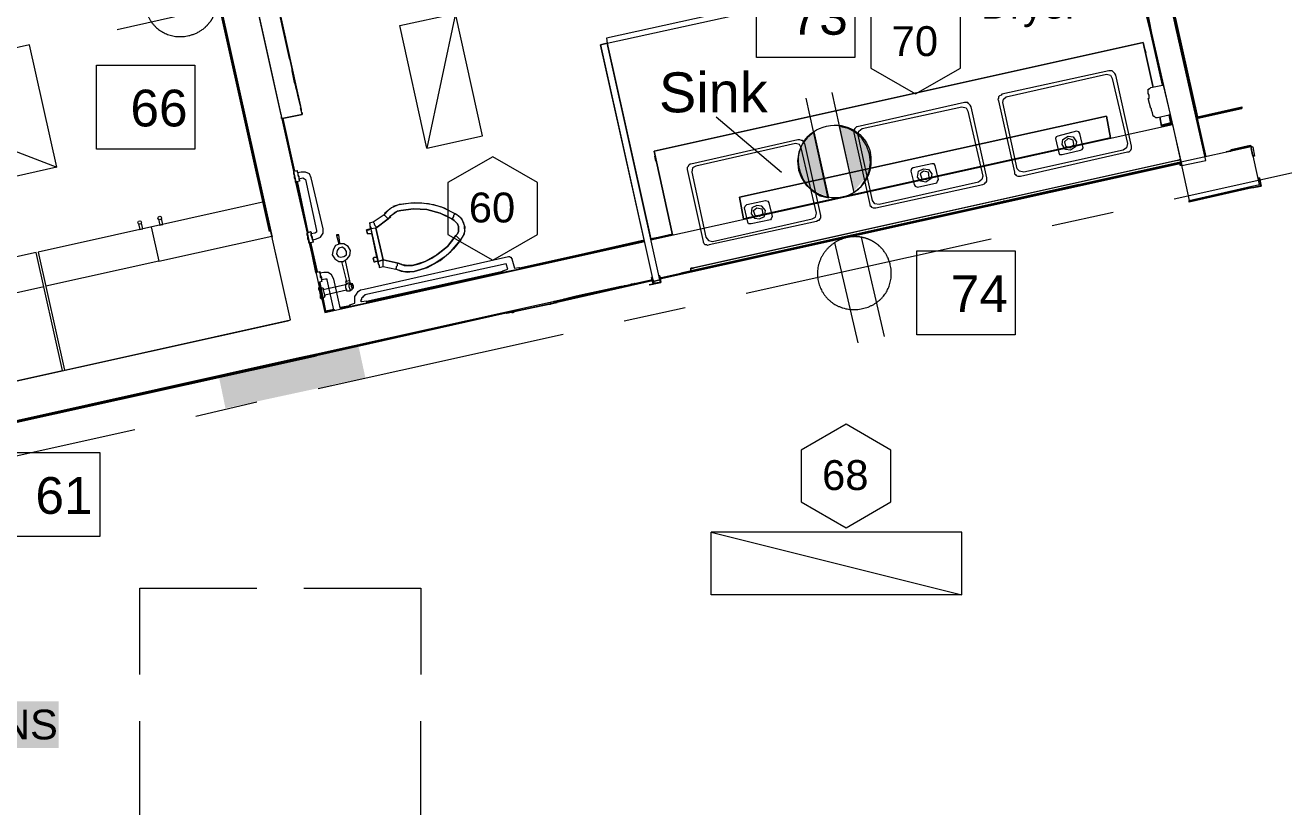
# Model space of a CAD drawing. Header units: inches. Extents: x 0.9 to 36.3, y 0.7 to 23.3.
# Drawn here: x 23.299 to 25.807, y 10.163 to 11.737 of the extents above; entities that cross this region are included whole.
import ezdxf

# ---------------------------------------------------------------- set-up
doc = ezdxf.new("R2010")
doc.units = ezdxf.units.IN
doc.linetypes.add('CENTER', pattern=[50.800000000000004, 31.75, -6.35, 6.35, -6.35])
for name, color, linetype, lineweight, true_color in [('Blocks', 7, 'Continuous', 5, 0x9a9c7f), ('Doors', 7, 'Continuous', 5, 0xf2db9c), ('Lights', 7, 'Continuous', 15, 0xff0a0a), ('Numbering Lights', 1, 'Continuous', 15, 0xff0000), ('PDF_Geometry', 7, 'Continuous', 9, 0x777777), ('SOLAR PANEL', 7, 'Continuous', 15, 0x2c31a6)]:
    doc.layers.add(name, color=color, linetype=linetype, lineweight=lineweight, true_color=true_color)
doc.layers.add('Numbering receptecles', color=170, linetype='Continuous', lineweight=15)
doc.layers.add('Receptacles', color=170, linetype='Continuous', lineweight=15)
doc.layers.add('PDF_Solid Fills', color=7, linetype='Continuous', true_color=0xffffff)
doc.layers.add('PDF_Text', color=7, linetype='Continuous')
doc.styles.add('PDF Arial', font='arial.ttf')
doc.styles.get("Standard").update_dxf_attribs({"font": 'arial.ttf'})

msp = doc.modelspace()

# ---------------------------------------------------------------- hatches: boundary and pattern name
at = {"layer": 'Receptacles', "linetype": 'ByBlock', "transparency": 33554559}
for points in [[(24.87038531048183, 11.40716240551223), (24.90025439980262, 11.39494971496041), (24.87163405089015, 11.52447892292656), (24.86764853679889, 11.52359829680618), (24.84459338182213, 11.49551358646153), (24.83792059627064, 11.46895862355276), (24.84871961452012, 11.42954379570031)], [(24.96017329046885, 11.52105174395266), (24.92543849112225, 11.53636737555177), (24.921452977031, 11.53548674943137), (24.9500733259435, 11.40595754146522), (24.97667368195131, 11.43691563497587), (24.98290615444261, 11.46546335493029), (24.97785390252515, 11.49778778072059)]]:
    msp.add_hatch(color=256, dxfattribs=at).paths.add_polyline_path(points)
at = {"layer": 'SOLAR PANEL', "ltscale": 6, "transparency": 33554559}
h = msp.add_hatch(color=256, dxfattribs=at)
h.dxf.hatch_style = 1
h.set_gradient(color1=(153, 27, 30), color2=(0, 0, 0), tint=1)
h.paths.add_polyline_path([(23.73508232440674, 11.04608637052333), (23.68509835347702, 11.03492469206781), (23.69790373048593, 10.9736579696387), (23.90943679433381, 11.01935228753088), (23.90920985478895, 11.02038355174465), (23.9521822326039, 11.02916308340287), (23.95230246804935, 11.02861191666777), (23.97686026580468, 11.03391676971037), (23.96319816765006, 11.09702581461979)])

# ---------------------------------------------------------------- linework, layer by layer
at = {"layer": 'Blocks', "linetype": 'ByBlock'}
for p, q in [((24.80614874275329, 11.44371445189319), (24.67616946182844, 11.55412138317298)), ((23.54979463636892, 11.33533830800334), (23.56494026698757, 11.26699644767482)), ((23.56494026698757, 11.26699644767482), (23.79021255181854, 11.31698094658515)), ((23.56494026698757, 11.26699644767482), (23.33970303694049, 11.21701972688868)), ((23.11048600015573, 11.1661599474267), (23.3357582849867, 11.21614444633703))]:
    msp.add_line(p, q, dxfattribs=at)
for points in [[(25.47229682074653, 11.63785976833767), (25.4706302218967, 11.64119296603733), (25.46896362304687, 11.64285956488715), (25.46729702419705, 11.64452616373698), (25.46563042534722, 11.64619276258681), (25.46229722764757, 11.64619276258681), (25.45896402994791, 11.64619276258681), (25.24563937717014, 11.59952799479167), (25.24397277832031, 11.59786139594184), (25.24063958062066, 11.59619479709201), (25.23897298177083, 11.59452819824219), (25.23897298177083, 11.59119500054253), (25.23730638292101, 11.58952840169271), (25.23897298177083, 11.58619520399306), (25.27063835991753, 11.44453430175781), (25.27063835991753, 11.44120110405816), (25.27230495876736, 11.43953450520833), (25.27397155761718, 11.43786790635851), (25.27730475531684, 11.43620130750868), (25.27897135416666, 11.43620130750868), (25.28230455186632, 11.43620130750868), (25.4956292046441, 11.48453267415364), (25.49896240234375, 11.48453267415364), (25.50062900119357, 11.48619927300347), (25.5022956000434, 11.4878658718533), (25.50396219889323, 11.49119906955295), (25.50396219889323, 11.49286566840278), (25.50396219889323, 11.49619886610243)], [(25.4956292046441, 11.50119866265191), (25.49396260579427, 11.49286566840278), (25.48729621039496, 11.4878658718533), (25.28897094726562, 11.44453430175781), (25.28063795301649, 11.44620090060764), (25.27563815646701, 11.45120069715712), (25.24730597601996, 11.5828620062934), (25.24897257486979, 11.58952840169271), (25.25397237141927, 11.59452819824219), (25.45396423339843, 11.6395263671875), (25.46229722764757, 11.63785976833767), (25.46563042534722, 11.63119337293837)], [(25.18397521972656, 11.57452901204427), (25.18230862087674, 11.57786220974392), (25.18064202202691, 11.57952880859375), (25.17897542317708, 11.58119540744358), (25.17730882432726, 11.5828620062934), (25.1739756266276, 11.5828620062934), (25.17064242892795, 11.5828620062934), (24.95731777615017, 11.53453063964844), (24.95565117730035, 11.53453063964844), (24.95398457845052, 11.53286404079861), (24.95231797960069, 11.53119744194878), (24.95065138075087, 11.52786424424913), (24.95065138075087, 11.52453104654948), (24.95065138075087, 11.52286444769965), (24.98231675889757, 11.37953694661458), (24.98231675889757, 11.37787034776476), (24.98398335774739, 11.37620374891493), (24.98564995659722, 11.3745371500651), (24.98898315429687, 11.37287055121528), (24.9906497531467, 11.37287055121528), (24.99398295084635, 11.37287055121528), (25.20730760362413, 11.41953531901042), (25.21064080132378, 11.42120191786024), (25.21230740017361, 11.42286851671007), (25.21397399902343, 11.42453511555989), (25.21564059787326, 11.42620171440972), (25.21564059787326, 11.42953491210938), (25.21564059787326, 11.43286810980903)], [(25.20730760362413, 11.43620130750868), (25.2056410047743, 11.42953491210938), (25.198974609375, 11.42453511555989), (25.00064934624566, 11.37953694661458), (24.99231635199653, 11.38120354546441), (24.98731655544705, 11.38786994086371), (24.958984375, 11.51786465115017), (24.96065097384982, 11.52619764539931), (24.96731736924913, 11.53119744194878), (25.16564263237847, 11.57452901204427), (25.1739756266276, 11.57286241319444), (25.17730882432726, 11.56619601779514)], [(25.40229966905382, 11.4878658718533), (25.40563286675347, 11.48953247070312), (25.4072994656033, 11.49286566840278), (25.40063307020399, 11.52119784884983), (25.39896647135416, 11.52453104654948), (25.39396667480468, 11.52619764539931), (25.35730150010851, 11.51619805230035), (25.35396830240885, 11.51453145345052), (25.35230170355903, 11.51119825575087), (25.35896809895833, 11.48286607530382), (25.36063469780816, 11.47953287760417), (25.36563449435764, 11.47953287760417)], [(25.39396667480468, 11.50453186035156), (25.39230007595486, 11.4945322672526), (25.3823004828559, 11.4878658718533), (25.37230088975694, 11.48953247070312), (25.36563449435764, 11.49953206380208), (25.36730109320746, 11.50953165690104), (25.37730068630642, 11.51619805230035), (25.38730027940538, 11.51453145345052)], [(24.62566460503472, 11.46120029025608), (24.8389892578125, 11.50953165690104), (24.84232245551215, 11.50953165690104), (24.8456556532118, 11.50786505805121), (24.84732225206163, 11.50786505805121), (24.84898885091146, 11.50619845920139), (24.85065544976128, 11.50286526150174), (24.85232204861111, 11.50119866265191), (24.88398742675781, 11.35787116156684), (24.88398742675781, 11.35620456271701), (24.88398742675781, 11.35287136501736), (24.88232082790799, 11.35120476616753), (24.88065422905816, 11.34787156846788), (24.87898763020833, 11.34787156846788), (24.87565443250868, 11.34620496961806), (24.6623297797309, 11.29954020182292), (24.65899658203125, 11.29787360297309), (24.65732998318142, 11.29954020182292), (24.65399678548177, 11.29954020182292), (24.65233018663194, 11.30120680067274), (24.65066358778212, 11.30453999837239), (24.65066358778212, 11.30620659722222), (24.61899820963541, 11.44953409830729), (24.61899820963541, 11.45120069715712), (24.61899820963541, 11.45453389485677), (24.62066480848524, 11.4562004937066), (24.62233140733507, 11.45953369140625), (24.62399800618489, 11.46120029025608)], [(24.6556633843316, 11.31453959147135), (24.66066318088107, 11.30787319607205), (24.66899617513021, 11.30620659722222), (24.86732143825955, 11.35120476616753), (24.87398783365885, 11.35453796386719), (24.87565443250868, 11.36287095811632), (24.8456556532118, 11.49286566840278), (24.84232245551215, 11.49953206380208), (24.83398946126302, 11.50119866265191), (24.63566419813368, 11.4562004937066), (24.62899780273437, 11.45286729600694), (24.62733120388455, 11.44453430175781)], [(25.3823004828559, 11.49286566840278), (25.38896687825521, 11.49953206380208), (25.38730027940538, 11.50786505805121), (25.37730068630642, 11.51119825575087), (25.37063429090712, 11.50453186035156), (25.37230088975694, 11.49619886610243)], [(25.11564466688368, 11.42286851671007), (25.11731126573351, 11.42620171440972), (25.11897786458333, 11.42953491210938), (25.11231146918403, 11.45786709255642), (25.1106448703342, 11.46120029025608), (25.10564507378472, 11.46120029025608), (25.06897989908854, 11.45286729600694), (25.06564670138889, 11.45120069715712), (25.06398010253906, 11.44620090060764), (25.07064649793837, 11.41953531901042), (25.07231309678819, 11.41620212131076), (25.07731289333767, 11.41453552246094)], [(25.10564507378472, 11.44120110405816), (25.10397847493489, 11.4312015109592), (25.09397888183593, 11.42453511555989), (25.08397928873698, 11.42620171440972), (25.07731289333767, 11.43453470865885), (25.0789794921875, 11.44620090060764), (25.08897908528646, 11.45120069715712), (25.09897867838541, 11.44953409830729)], [(25.09397888183593, 11.42953491210938), (25.10064527723524, 11.43453470865885), (25.09897867838541, 11.44453430175781), (25.08897908528646, 11.44620090060764), (25.08231268988715, 11.44120110405816), (25.0856458875868, 11.4312015109592)], [(23.77516128131004, 11.38481465845535), (23.32465176643199, 11.28485343875887), (23.37685424108983, 11.04958508564206), (23.82736375596788, 11.14954630533854)], [(24.74565972222222, 11.34120517306858), (24.74065992567274, 11.34120517306858), (24.73899332682291, 11.34453837076823), (24.73232693142361, 11.37287055121528), (24.73399353027343, 11.37620374891493), (24.73732672797309, 11.37953694661458), (24.77399190266927, 11.38786994086371), (24.77899169921875, 11.38620334201389), (24.78065829806857, 11.38287014431424), (24.78732469346788, 11.35620456271701), (24.78565809461805, 11.35120476616753), (24.78399149576823, 11.34953816731771)], [(24.74565972222222, 11.36120435926649), (24.75232611762153, 11.35287136501736), (24.76232571072049, 11.35120476616753), (24.77232530381944, 11.35620456271701), (24.77399190266927, 11.3678707546658), (24.76732550726996, 11.37620374891493), (24.75732591417101, 11.37787034776476), (24.74732632107205, 11.37287055121528)], [(24.76232571072049, 11.35620456271701), (24.75399271647135, 11.35787116156684), (24.7506595187717, 11.3678707546658), (24.75732591417101, 11.37287055121528), (24.76732550726996, 11.37120395236545), (24.76899210611979, 11.36120435926649)], [(23.3206510923239, 11.28423019057217), (22.87014157744585, 11.18426897087569), (22.92234405210369, 10.94900061775888), (23.37285356698174, 11.04896183745536)]]:
    msp.add_lwpolyline(points, close=True, dxfattribs=at)
for points in [[(24.77399190266927, 11.3678707546658), (24.76732550726996, 11.37620374891493), (24.75732591417101, 11.37787034776476), (24.74732632107205, 11.37287055121528), (24.74565972222222, 11.36120435926649)], [(23.52428403567058, 11.34143593489512), (23.52688243591831, 11.32972535314532), (23.53288928748736, 11.33105818228554), (23.53029088724045, 11.34276876403161)], [(23.56432971279713, 11.35032146249652), (23.56692811304486, 11.33861088074671), (23.57293496461391, 11.33994370988694), (23.57033656436701, 11.35165429163301)]]:
    msp.add_lwpolyline(points, dxfattribs=at)
for centre in [(23.52688699613847, 11.34390718374177), (23.56693267326501, 11.35279271134317)]:
    msp.add_circle(centre, 0.003589216358023251, dxfattribs=at)
at = {"layer": 'Doors', "linetype": 'ByBlock'}
msp.add_lwpolyline([(24.75399271647135, 11.85118442111545), (24.76232571072049, 11.83618503146701), (24.78399149576823, 11.77285427517361), (24.78065829806857, 11.78285386827257), (24.45733812120226, 11.71119011773003), (24.45900472005208, 11.70119052463108), (24.78399149576823, 11.77285427517361)], dxfattribs=at)
at = {"layer": 'Lights', "linetype": 'ByBlock'}
for points in [[(24.09944328713665, 11.49240253214053), (24.04569077871878, 11.73655549206277), (24.15627172351612, 11.76090089900754), (24.09944328713665, 11.49240253214053), (24.210024231934, 11.51674793908531), (24.15627172351612, 11.76090089900754)], [(23.36186634957549, 11.45415478841492), (22.99601899027906, 11.37180972362152), (22.94112477079063, 11.61569689877724), (23.36186634957549, 11.45415478841492), (23.30697213008706, 11.69804196357065), (22.94112477079063, 11.61569689877724)], [(25.16593497487464, 10.60131097744988), (24.66593497487463, 10.60131097744988), (24.66593497487463, 10.72631097744988), (25.16593497487464, 10.60131097744988), (25.16593497487463, 10.72631097744989), (24.66593497487463, 10.72631097744988)]]:
    msp.add_lwpolyline(points, dxfattribs=at)
at = {"layer": 'Numbering Lights', "linetype": 'ByBlock', "ltscale": 0.001}
for points in [[(25.07363293692211, 11.80683305245505), (24.98422162501603, 11.75521140745747), (24.98422162501603, 11.65196811746235), (25.07363293692211, 11.60034647246478), (25.16304424882819, 11.65196811746235), (25.16304424882819, 11.75521140745747)], [(24.23073609179299, 11.47508886117737), (24.14132477988692, 11.42346721617978), (24.14132477988692, 11.32022392618467), (24.23073609179299, 11.2686022811871), (24.32014740369907, 11.32022392618467), (24.32014740369907, 11.42346721617978)], [(24.93492305194117, 10.94159808745647), (24.84551174003511, 10.88997644245889), (24.84551174003511, 10.78673315246377), (24.93492305194117, 10.7351115074662), (25.02433436384725, 10.78673315246377), (25.02433436384725, 10.88997644245889)]]:
    msp.add_lwpolyline(points, close=True, dxfattribs=at)
at = {"layer": 'Numbering receptecles', "linetype": 'ByBlock', "ltscale": 0.001}
for points in [[(24.75666227002115, 11.84035130081401), (24.95266227002115, 11.84035130081401), (24.95266227002115, 11.67308896391839), (24.75666227002115, 11.67308896391839)], [(23.44060982934879, 11.65747924191884), (23.63660982934879, 11.65747924191884), (23.63660982934879, 11.49021690502322), (23.44060982934879, 11.49021690502322)], [(25.07589683724838, 11.28722506277662), (25.27189683724838, 11.28722506277662), (25.27189683724838, 11.119962725881), (25.07589683724838, 11.119962725881)], [(23.25122341772041, 10.88507960388559), (23.44722341772042, 10.88507960388559), (23.44722341772042, 10.71781726698997), (23.25122341772041, 10.71781726698997)]]:
    msp.add_lwpolyline(points, close=True, dxfattribs=at)
at = {"layer": 'PDF_Geometry', "linetype": 'ByBlock'}
for points in [[(22.29575941297743, 10.80956013997396), (23.8223639594184, 11.14787970648871), (23.82736375596788, 11.14954630533854), (23.41904703776041, 12.98280504014757), (23.36238267686632, 13.24279446072049), (23.41071404351128, 13.25279405381944), (23.45737881130642, 13.04113599989149), (24.10068596733941, 13.18446350097656), (23.95569186740451, 13.83443705240885), (23.31238471137153, 13.69110955132378), (23.32905069986979, 13.61944580078125), (23.28071933322482, 13.60944620768229)], [(23.41904703776041, 12.98280504014757), (23.36238267686632, 13.24279446072049), (23.36071607801649, 13.24279446072049), (23.35904947916666, 13.24279446072049), (23.41738043891059, 12.98113844129774), (23.41738043891059, 12.98280504014757), (23.41904703776041, 12.98280504014757), (23.7906985812717, 11.31453959147135)], [(23.48904418945312, 12.99780442979601), (23.89569430881076, 11.16454569498698), (24.53400166829427, 11.30620659722222)], [(23.78569878472222, 11.32620578342014), (23.41738043891059, 12.98113844129774), (23.41738043891059, 12.98280504014757)], [(23.78736538357205, 11.32620578342014), (23.41904703776041, 12.98280504014757), (23.78736538357205, 11.32620578342014)], [(25.65062289767795, 11.47453308105469), (25.59229193793403, 11.73285590277778), (25.52896118164062, 12.02284410264757), (25.53062778049045, 12.02284410264757), (25.59395853678385, 11.73285590277778), (25.53062778049045, 12.02284410264757), (25.59562513563368, 11.73285590277778), (25.63562350802951, 11.55452982584635), (25.72395324707031, 11.57452901204427), (25.72395324707031, 11.57286241319444), (25.72395324707031, 11.57119581434462), (25.63395690917968, 11.5511966281467), (25.72395324707031, 11.57119581434462)], [(25.47896321614583, 12.01117791069878), (25.48062981499566, 12.01117791069878), (25.51229519314236, 11.86951700846354), (25.53229437934028, 11.77952067057292), (25.54396057128906, 11.72118971082899), (25.53062778049045, 11.77952067057292), (25.53229437934028, 11.77952067057292), (25.53062778049045, 11.77952067057292), (25.53229437934028, 11.77952067057292), (25.53062778049045, 11.77952067057292), (25.51062859429253, 11.86951700846354)], [(23.72070142957899, 11.95284695095486), (23.72236802842882, 11.9428473578559), (23.72570122612847, 11.92951456705729), (23.72236802842882, 11.9428473578559), (23.72403462727864, 11.9428473578559), (23.7273678249783, 11.93118116590712), (23.72570122612847, 11.92951456705729), (23.73070102267795, 11.90951538085938), (23.77069939507378, 11.91784837510851), (23.73070102267795, 11.90951538085938), (23.73070102267795, 11.90784878200955), (23.73070102267795, 11.90618218315972), (23.73070102267795, 11.90451558430989), (23.73236762152778, 11.90118238661024), (23.73236762152778, 11.89951578776042), (23.80736456976996, 11.56119622124566), (23.80903116861979, 11.55786302354601), (23.80903116861979, 11.55619642469618), (23.80903116861979, 11.55452982584635), (23.80903116861979, 11.55286322699653), (23.80903116861979, 11.5511966281467)], [(23.77403259277344, 11.90451558430989), (23.77069939507378, 11.91784837510851), (23.77069939507378, 11.91618177625868), (23.77236599392361, 11.91451517740885), (23.77236599392361, 11.91284857855903), (23.77236599392361, 11.9111819797092), (23.77403259277344, 11.90784878200955), (23.84902954101562, 11.56952921549479), (23.84902954101562, 11.56786261664496), (23.84902954101562, 11.56452941894531), (23.85069613986545, 11.56286282009549), (23.85069613986545, 11.56119622124566), (23.85069613986545, 11.55952962239583), (23.8473629421658, 11.57286241319444)], [(23.8473629421658, 11.5761956108941), (23.77403259277344, 11.90284898546007)], [(25.5656263563368, 11.61786058213976), (25.54229397243924, 11.72118971082899), (25.53062778049045, 11.76952107747396)], [(25.56062655978732, 11.64785936143663), (25.54396057128906, 11.72118971082899), (25.56729295518663, 11.61786058213976), (25.54396057128906, 11.72118971082899), (25.53229437934028, 11.76785447862413)], [(23.81736416286892, 11.71119011773003), (23.80403137207031, 11.76618787977431), (23.81736416286892, 11.71119011773003)], [(25.63229031032986, 11.55286322699653), (25.72395324707031, 11.57286241319444), (25.63395690917968, 11.55286322699653), (25.59395853678385, 11.73285590277778), (25.65228949652778, 11.47453308105469), (25.63395690917968, 11.5511966281467)], [(24.28401184082031, 11.25287543402778), (24.53233506944444, 11.30787319607205), (24.28401184082031, 11.25287543402778), (24.53233506944444, 11.30953979492188), (24.44567192925347, 11.69785732693142), (24.45900472005208, 11.70119052463108), (24.54566786024305, 11.3112063937717), (24.58899943033854, 11.31953938802083), (24.54566786024305, 11.3112063937717), (24.58899943033854, 11.32120598687066)], [(24.56400044759114, 11.22954305013021), (24.45900472005208, 11.70119052463108), (24.44567192925347, 11.69785732693142), (24.55066765679253, 11.22620985243056), (24.56400044759114, 11.22954305013021), (24.55066765679253, 11.22620985243056)], [(25.53229437934028, 11.68285793728299), (25.52896118164062, 11.69285753038194), (25.53229437934028, 11.68285793728299)], [(23.81069776746962, 11.5511966281467), (23.85069613986545, 11.55952962239583), (23.81069776746962, 11.5511966281467), (23.83403015136719, 11.44620090060764), (23.84069654676649, 11.44786749945746)], [(23.81236436631944, 11.5511966281467), (23.83569675021701, 11.44620090060764)], [(25.58229234483507, 11.54286363389757), (25.56395975748698, 11.53786383734809)], [(25.58229234483507, 11.54119703504774), (25.57895914713541, 11.55786302354601), (25.58395894368489, 11.53953043619792)], [(25.58395894368489, 11.54119703504774), (25.57895914713541, 11.55786302354601)], [(25.65228949652778, 11.47453308105469), (25.63562350802951, 11.5511966281467)], [(24.54566786024305, 11.30953979492188), (25.58562554253472, 11.53953043619792), (25.60229153103299, 11.46453348795573), (24.56400044759114, 11.23287624782986)], [(25.36563449435764, 11.49953206380208), (25.36730109320746, 11.50953165690104), (25.37730068630642, 11.51619805230035), (25.38730027940538, 11.51453145345052), (25.39396667480468, 11.50453186035156)], [(25.58562554253472, 11.53953043619792), (25.56395975748698, 11.53619723849826)], [(25.58895874023437, 11.39120313856337), (26.07727220323351, 11.49953206380208)], [(25.74395243326823, 11.4945322672526), (25.74395243326823, 11.49619886610243), (25.69228786892361, 11.48453267415364), (25.70228746202257, 11.48619927300347), (25.70228746202257, 11.4878658718533), (25.70228746202257, 11.48953247070312), (25.74061923556857, 11.49786546495226), (25.74061923556857, 11.49619886610243), (25.7422858344184, 11.4945322672526), (25.70228746202257, 11.48619927300347)], [(25.70228746202257, 11.4878658718533), (25.74061923556857, 11.49619886610243)], [(25.70228746202257, 11.4878658718533), (25.74061923556857, 11.49619886610243), (25.70228746202257, 11.4878658718533)], [(25.74395243326823, 11.49619886610243), (25.7422858344184, 11.4945322672526), (25.74561903211805, 11.4945322672526), (25.74895222981771, 11.47619967990451), (25.74561903211805, 11.47619967990451), (25.7422858344184, 11.49119906955295)], [(25.74561903211805, 11.4945322672526), (25.74895222981771, 11.47619967990451), (25.74561903211805, 11.47619967990451)], [(24.55566745334201, 11.46620008680556), (24.55400085449219, 11.47619967990451), (24.55566745334201, 11.46620008680556)], [(25.59562513563368, 11.46786668565538), (25.60062493218316, 11.46953328450521), (25.60229153103299, 11.46453348795573), (25.60062493218316, 11.46953328450521)], [(23.83736334906684, 11.42453511555989), (23.83736334906684, 11.42620171440972), (23.83736334906684, 11.42953491210938), (23.83569675021701, 11.43286810980903), (23.83569675021701, 11.43786790635851), (23.83403015136719, 11.44120110405816), (23.83403015136719, 11.44453430175781), (23.83403015136719, 11.44620090060764)], [(23.87236192491319, 11.30453999837239), (23.87236192491319, 11.30620659722222), (23.87236192491319, 11.30953979492188), (23.87069532606337, 11.31287299262153), (23.86902872721354, 11.31787278917101), (23.86902872721354, 11.32120598687066), (23.86902872721354, 11.32453918457031), (23.86736212836371, 11.32620578342014), (23.86902872721354, 11.32453918457031), (23.86902872721354, 11.32120598687066), (23.86902872721354, 11.31787278917101), (23.87069532606337, 11.31453959147135), (23.87069532606337, 11.31287299262153), (23.87069532606337, 11.30953979492188), (23.87236192491319, 11.30953979492188), (23.8790283203125, 11.3112063937717), (23.88736131456163, 11.31453959147135), (23.89236111111111, 11.32287258572049), (23.89236111111111, 11.33120557996962), (23.86902872721354, 11.43286810980903), (23.86569552951389, 11.44120110405816), (23.85736253526476, 11.44453430175781), (23.84902954101562, 11.44453430175781), (23.84236314561632, 11.44286770290799), (23.84236314561632, 11.44120110405816), (23.84236314561632, 11.43786790635851), (23.84402974446614, 11.43620130750868), (23.84402974446614, 11.43286810980903), (23.84402974446614, 11.4312015109592), (23.84569634331597, 11.42786831325955), (23.84569634331597, 11.42620171440972), (23.83736334906684, 11.42453511555989), (23.86069573296441, 11.32287258572049), (23.86736212836371, 11.32620578342014)], [(23.84236314561632, 11.44286770290799), (23.84069654676649, 11.44620090060764), (23.84069654676649, 11.44786749945746), (23.84069654676649, 11.44620090060764), (23.84236314561632, 11.44286770290799), (23.84236314561632, 11.43953450520833), (23.84402974446614, 11.43453470865885), (23.84402974446614, 11.4312015109592), (23.84569634331597, 11.42786831325955), (23.84569634331597, 11.42620171440972)], [(25.60229153103299, 11.46453348795573), (25.59729173448351, 11.4628668891059), (25.60062493218316, 11.46453348795573), (24.56400044759114, 11.23287624782986), (25.60229153103299, 11.4628668891059)], [(25.60062493218316, 11.4628668891059), (25.60229153103299, 11.45786709255642), (25.60062493218316, 11.4628668891059), (24.56400044759114, 11.23287624782986)], [(25.60395812988281, 11.45786709255642), (25.60229153103299, 11.45786709255642), (25.60062493218316, 11.45786709255642), (25.60062493218316, 11.46120029025608), (24.56400044759114, 11.23120964898003)], [(24.63233100043403, 11.2478756374783), (25.59729173448351, 11.4628668891059), (24.63233100043403, 11.2478756374783)], [(25.07731289333767, 11.43453470865885), (25.0789794921875, 11.44620090060764), (25.08897908528646, 11.45120069715712), (25.09897867838541, 11.44953409830729), (25.10564507378472, 11.44120110405816)], [(23.84069654676649, 11.42620171440972), (23.86236233181424, 11.32453918457031), (23.83902994791666, 11.42620171440972), (23.86236233181424, 11.32453918457031)], [(23.84402974446614, 11.4312015109592), (23.85236273871528, 11.43286810980903), (23.85569593641493, 11.4312015109592), (23.85736253526476, 11.42953491210938), (23.8790283203125, 11.32787238226996), (23.8790283203125, 11.32453918457031), (23.87569512261285, 11.32287258572049), (23.86902872721354, 11.32120598687066)], [(24.78899129231771, 11.28287421332465), (25.39896647135416, 11.41953531901042), (24.78899129231771, 11.28287421332465)], [(24.00235663519965, 11.26287502712674), (24.00235663519965, 11.26620822482639), (24.00235663519965, 11.26287502712674), (24.00235663519965, 11.26120842827691), (24.00402323404948, 11.25787523057726), (24.00402323404948, 11.25620863172743), (24.00402323404948, 11.2545420328776), (24.01235622829861, 11.25620863172743), (24.03735521104601, 11.25120883517795), (24.05402119954427, 11.24620903862847), (24.06902058919271, 11.24620903862847), (24.07402038574219, 11.24620903862847), (24.10068596733941, 11.2545420328776), (24.1256849500868, 11.26787482367621), (24.14735073513455, 11.28620741102431), (24.16568332248264, 11.30787319607205), (24.16734992133246, 11.30953979492188), (24.17401631673177, 11.32120598687066), (24.1756829155816, 11.33453877766927), (24.17401631673177, 11.33787197536892), (24.16901652018229, 11.35120476616753), (24.15901692708333, 11.35953776041667), (24.15568372938368, 11.36120435926649), (24.12901814778646, 11.3745371500651), (24.10235256618924, 11.38120354546441), (24.07402038574219, 11.38287014431424), (24.04568820529514, 11.37953694661458), (24.04402160644531, 11.37953694661458), (24.02902221679688, 11.37287055121528), (24.01568942599826, 11.36287095811632), (24.01402282714844, 11.35953776041667), (23.99235704210069, 11.34453837076823), (23.98402404785156, 11.3428717719184)], [(24.04735480414496, 11.3678707546658), (24.04068840874566, 11.36620415581597), (24.03568861219618, 11.36287095811632), (24.0306888156467, 11.35953776041667), (24.02568901909722, 11.35620456271701), (24.02235582139757, 11.35120476616753), (24.02068922254774, 11.35287136501736), (24.01902262369791, 11.35453796386719), (24.01735602484809, 11.35620456271701), (24.01568942599826, 11.35787116156684), (24.01402282714844, 11.35787116156684), (24.01402282714844, 11.35953776041667), (24.02235582139757, 11.3678707546658)], [(24.03235541449653, 11.37620374891493), (24.04402160644531, 11.37953694661458), (24.06735399034288, 11.38287014431424), (24.08901977539062, 11.38287014431424), (24.11235215928819, 11.37953694661458), (24.13401794433594, 11.37287055121528), (24.15568372938368, 11.36120435926649)], [(24.0623541937934, 11.25787523057726), (24.07068718804253, 11.25787523057726), (24.08401997884114, 11.26120842827691), (24.09568617078993, 11.26620822482639), (24.10901896158854, 11.27287462022569), (24.1190185546875, 11.279541015625), (24.13068474663628, 11.28787400987413), (24.14068433973524, 11.29620700412326), (24.14901733398438, 11.30620659722222), (24.15735032823351, 11.31787278917101), (24.14068433973524, 11.29620700412326), (24.1190185546875, 11.279541015625), (24.09568617078993, 11.26620822482639), (24.07068718804253, 11.25787523057726), (24.0623541937934, 11.25787523057726), (24.07068718804253, 11.25787523057726), (24.09568617078993, 11.26620822482639), (24.1190185546875, 11.279541015625), (24.14068433973524, 11.29620700412326), (24.15735032823351, 11.31787278917101), (24.16068352593316, 11.32120598687066), (24.16235012478299, 11.32620578342014), (24.16235012478299, 11.33120557996962), (24.16235012478299, 11.3362053765191), (24.16068352593316, 11.34120517306858), (24.15735032823351, 11.34453837076823), (24.15401713053385, 11.34787156846788), (24.14901733398438, 11.35120476616753), (24.1256849500868, 11.36287095811632), (24.09901936848958, 11.36953735351562), (24.07235378689236, 11.37120395236545), (24.04735480414496, 11.3678707546658), (24.04068840874566, 11.36620415581597), (24.04735480414496, 11.3678707546658), (24.07235378689236, 11.37120395236545), (24.09901936848958, 11.36953735351562), (24.1256849500868, 11.36287095811632), (24.14901733398438, 11.35120476616753), (24.15401713053385, 11.34787156846788), (24.15735032823351, 11.34453837076823), (24.16068352593316, 11.34120517306858), (24.16235012478299, 11.3362053765191), (24.16235012478299, 11.33120557996962), (24.16235012478299, 11.32620578342014), (24.16068352593316, 11.32120598687066), (24.15735032823351, 11.31787278917101), (24.15901692708333, 11.31620619032118), (24.16068352593316, 11.31453959147135), (24.16235012478299, 11.31287299262153), (24.16401672363281, 11.3112063937717), (24.16568332248264, 11.30953979492188), (24.16734992133246, 11.30953979492188), (24.15235053168403, 11.29120720757378), (24.13568454318576, 11.27620781792535), (24.11568535698785, 11.26287502712674), (24.09568617078993, 11.25287543402778), (24.07402038574219, 11.24620903862847), (24.06068759494357, 11.24454243977864), (24.04902140299479, 11.24620903862847), (24.03735521104601, 11.25120883517795)], [(24.17068311903212, 11.34787156846788), (24.16401672363281, 11.35620456271701), (24.15568372938368, 11.36120435926649), (24.15401713053385, 11.36120435926649), (24.15401713053385, 11.35953776041667), (24.15235053168403, 11.35787116156684), (24.15235053168403, 11.35620456271701), (24.1506839328342, 11.35287136501736), (24.14901733398438, 11.35120476616753), (24.1256849500868, 11.36287095811632), (24.09901936848958, 11.36953735351562), (24.07235378689236, 11.37120395236545), (24.04735480414496, 11.3678707546658), (24.05902099609375, 11.36953735351562), (24.07235378689236, 11.37120395236545), (24.08568657769097, 11.37120395236545), (24.09901936848958, 11.36953735351562), (24.11235215928819, 11.36620415581597), (24.1256849500868, 11.36287095811632), (24.13735114203559, 11.35787116156684), (24.14901733398438, 11.35120476616753)], [(23.99235704210069, 11.34453837076823), (23.98402404785156, 11.3428717719184), (23.98569064670139, 11.3428717719184), (23.98569064670139, 11.34120517306858), (23.98569064670139, 11.33953857421875), (23.98569064670139, 11.3362053765191), (23.98735724555121, 11.33453877766927), (23.98735724555121, 11.33120557996962), (24.00235663519965, 11.26620822482639), (24.01235622829861, 11.26954142252604), (23.99735683865017, 11.33287217881944), (23.98735724555121, 11.33120557996962), (23.97902425130208, 11.32953898111979), (23.98069085015191, 11.32953898111979), (23.98235744900174, 11.32953898111979), (23.98402404785156, 11.32953898111979), (23.98569064670139, 11.33120557996962), (23.98735724555121, 11.33120557996962), (23.98902384440104, 11.32287258572049), (23.9990234375, 11.27454121907552), (24.00235663519965, 11.26620822482639), (23.9990234375, 11.26620822482639), (23.99735683865017, 11.26620822482639), (23.99569023980035, 11.26454162597656), (23.99402364095052, 11.26454162597656), (23.99235704210069, 11.27287462022569), (23.99402364095052, 11.26454162597656)], [(23.99735683865017, 11.33287217881944), (23.98735724555121, 11.33120557996962), (23.98569064670139, 11.3428717719184)], [(24.01402282714844, 11.35953776041667), (23.99235704210069, 11.34453837076823), (23.99402364095052, 11.3428717719184), (23.99402364095052, 11.34120517306858), (23.99569023980035, 11.33787197536892), (23.99735683865017, 11.3362053765191), (23.99735683865017, 11.33287217881944), (24.02235582139757, 11.35120476616753), (24.02735561794705, 11.35620456271701), (24.02235582139757, 11.35120476616753), (23.99735683865017, 11.33287217881944), (24.01235622829861, 11.26954142252604), (24.04235500759549, 11.26287502712674), (24.05068800184462, 11.25954182942708), (24.04235500759549, 11.26287502712674), (24.01235622829861, 11.26954142252604)], [(24.17401631673177, 11.33120557996962), (24.17401631673177, 11.33787197536892), (24.17234971788194, 11.34453837076823)], [(25.34563530815972, 11.33787197536892), (25.46729702419705, 11.36453755696614)], [(23.86569552951389, 11.30287339952257), (23.86402893066406, 11.30453999837239), (23.86402893066406, 11.30787319607205), (23.86236233181424, 11.3112063937717), (23.86236233181424, 11.31620619032118), (23.86069573296441, 11.31953938802083), (23.86069573296441, 11.32287258572049)], [(23.91902669270833, 11.31953938802083), (23.91902669270833, 11.31787278917101), (23.92402648925781, 11.30120680067274)], [(23.92569308810764, 11.30287339952257), (23.92402648925781, 11.31953938802083), (23.92235989040799, 11.31953938802083)], [(24.01235622829861, 11.25620863172743), (24.03735521104601, 11.25120883517795), (24.03902180989583, 11.25287543402778), (24.03902180989583, 11.2545420328776), (24.03902180989583, 11.25620863172743), (24.04068840874566, 11.25787523057726), (24.04068840874566, 11.26120842827691), (24.04235500759549, 11.26287502712674), (24.04735480414496, 11.26120842827691), (24.05402119954427, 11.25787523057726), (24.05902099609375, 11.25787523057726), (24.06568739149305, 11.25787523057726), (24.07068718804253, 11.25787523057726), (24.09568617078993, 11.26620822482639), (24.1190185546875, 11.279541015625), (24.14068433973524, 11.29620700412326), (24.15735032823351, 11.31787278917101)], [(24.16734992133246, 11.30953979492188), (24.17234971788194, 11.31787278917101), (24.1756829155816, 11.32787238226996)], [(24.58899943033854, 11.31953938802083), (24.54566786024305, 11.30953979492188)], [(23.87236192491319, 11.30620659722222), (23.87236192491319, 11.30453999837239), (23.86569552951389, 11.30287339952257), (23.8790283203125, 11.24454243977864), (23.86569552951389, 11.30287339952257), (23.87736172146267, 11.24454243977864), (23.8856947157118, 11.24620903862847)], [(23.86736212836371, 11.30453999837239), (23.88069491916232, 11.24620903862847)], [(23.87236192491319, 11.30787319607205), (23.87236192491319, 11.30953979492188)], [(23.92569308810764, 11.30287339952257), (23.92402648925781, 11.30120680067274), (23.92569308810764, 11.30287339952257)], [(24.53400166829427, 11.30620659722222), (24.28401184082031, 11.25120883517795)], [(24.73566012912326, 11.20287746853299), (25.22397359212239, 11.3112063937717)], [(23.92902628580729, 11.26620822482639), (23.93902587890625, 11.22620985243056)], [(23.94735887315538, 11.22121005588108), (23.94569227430555, 11.22787645128038), (23.93735928005642, 11.26787482367621)], [(24.00402323404948, 11.2545420328776), (24.01235622829861, 11.25620863172743), (24.01235622829861, 11.25787523057726), (24.01235622829861, 11.25954182942708), (24.01235622829861, 11.26287502712674), (24.01235622829861, 11.26620822482639), (24.01235622829861, 11.26954142252604), (24.00235663519965, 11.26620822482639)], [(23.94735887315538, 11.17621188693576), (23.92735968695746, 11.17121209038628), (23.91402689615885, 11.23120964898003), (23.90902709960938, 11.23954264322917), (23.90236070421007, 11.24454243977864), (23.89402770996094, 11.24454243977864), (23.8856947157118, 11.24287584092882), (23.8856947157118, 11.24620903862847), (23.8856947157118, 11.24287584092882), (23.88736131456163, 11.23787604437934), (23.88902791341146, 11.23454284667969), (23.88902791341146, 11.22954305013021), (23.88902791341146, 11.22787645128038), (23.89069451226128, 11.22620985243056)], [(23.88902791341146, 11.23120964898003), (23.88902791341146, 11.23287624782986), (23.88736131456163, 11.23454284667969), (23.88736131456163, 11.23787604437934), (23.88736131456163, 11.23954264322917), (23.88736131456163, 11.24287584092882)], [(24.25067986382378, 11.24620903862847), (23.97902425130208, 11.18621148003472)], [(24.25067986382378, 11.24454243977864), (23.97902425130208, 11.18287828233507)], [(24.05068800184462, 11.25954182942708), (24.04235500759549, 11.26287502712674)], [(24.06068759494357, 11.25787523057726), (24.05235460069444, 11.25954182942708)], [(24.62566460503472, 11.25287543402778), (24.62566460503472, 11.2478756374783), (24.62566460503472, 11.25287543402778), (24.6306644015842, 11.25287543402778)], [(24.63233100043403, 11.2478756374783), (24.62566460503472, 11.2478756374783), (24.63233100043403, 11.2478756374783)], [(24.70566134982639, 11.26454162597656), (24.64733039008246, 11.25120883517795)], [(24.54900105794271, 11.22954305013021), (23.8790283203125, 11.08121575249566), (23.83902994791666, 11.07288275824653), (22.31409200032552, 10.73289659288194)], [(23.91402689615885, 11.16954549153646), (23.89736090766059, 11.16621229383681), (23.91402689615885, 11.16954549153646), (23.90069410536024, 11.22954305013021), (23.90069410536024, 11.23120964898003), (23.89736090766059, 11.23120964898003), (23.88902791341146, 11.22954305013021), (23.88902791341146, 11.22787645128038), (23.89069451226128, 11.22620985243056), (23.88236151801215, 11.22454325358073), (23.89569430881076, 11.16454569498698)], [(23.8856947157118, 11.22454325358073), (23.89736090766059, 11.16787889268663), (23.89736090766059, 11.16621229383681), (23.88402811686198, 11.22454325358073), (23.89736090766059, 11.16621229383681), (23.89736090766059, 11.16787889268663), (23.91402689615885, 11.17121209038628)], [(23.95069207085503, 11.21121046278212), (23.95069207085503, 11.21287706163194), (23.94902547200521, 11.2162102593316), (23.94902547200521, 11.22121005588108), (23.94735887315538, 11.2228766547309), (23.9423590766059, 11.2228766547309), (23.93735928005642, 11.21954345703125), (23.89236111111111, 11.20954386393229), (23.89236111111111, 11.21287706163194), (23.89236111111111, 11.20954386393229), (23.89402770996094, 11.20454406738281), (23.89569430881076, 11.19787767198351), (23.89569430881076, 11.19621107313368)], [(23.94569227430555, 11.22787645128038), (23.94402567545573, 11.22787645128038), (23.93902587890625, 11.22620985243056), (23.93735928005642, 11.22620985243056), (23.93902587890625, 11.21954345703125)], [(23.93735928005642, 11.21954345703125), (23.93735928005642, 11.21787685818142), (23.93735928005642, 11.21454366048177), (23.93902587890625, 11.20954386393229), (23.93902587890625, 11.20787726508246), (23.94569227430555, 11.20787726508246), (23.95069207085503, 11.21121046278212), (23.95235866970486, 11.21287706163194)], [(23.94402567545573, 11.22121005588108), (23.94402567545573, 11.2162102593316), (23.94569227430555, 11.21121046278212), (23.94569227430555, 11.20787726508246)], [(23.95069207085503, 11.2228766547309), (23.94902547200521, 11.22121005588108)], [(24.54900105794271, 11.22954305013021), (24.3590087890625, 11.18621148003472), (24.54900105794271, 11.22954305013021), (24.3590087890625, 11.18787807888455)], [(24.54900105794271, 11.22787645128038), (24.3590087890625, 11.18454488118489)], [(24.48233710394965, 11.21454366048177), (24.48067050509982, 11.21454366048177), (24.47733730740017, 11.21454366048177), (24.47233751085069, 11.21287706163194), (24.46567111545139, 11.21121046278212), (24.45900472005208, 11.20954386393229), (24.44067213270399, 11.20621066623264), (24.45567152235243, 11.20954386393229), (24.46233791775174, 11.21121046278212), (24.46900431315104, 11.21287706163194), (24.47400410970052, 11.21287706163194), (24.47900390625, 11.21454366048177), (24.48233710394965, 11.21454366048177), (24.48400370279948, 11.2162102593316)], [(24.56233384874132, 11.23787604437934), (24.56400044759114, 11.23787604437934), (24.56566704644097, 11.22454325358073), (24.5423346625434, 11.21954345703125), (24.55066765679253, 11.22121005588108), (24.54733445909288, 11.23454284667969), (24.54900105794271, 11.23454284667969)], [(24.55233425564236, 11.2228766547309), (24.56400044759114, 11.22454325358073), (24.55233425564236, 11.2228766547309)], [(24.55233425564236, 11.2228766547309), (24.56400044759114, 11.22454325358073)], [(23.89236111111111, 11.21287706163194), (23.88402811686198, 11.21454366048177)], [(23.88902791341146, 11.1912112765842), (23.89569430881076, 11.19621107313368), (23.89569430881076, 11.19787767198351)], [(23.89569430881076, 11.19954427083333), (23.93902587890625, 11.20954386393229)], [(23.95069207085503, 11.21121046278212), (23.95069207085503, 11.21121046278212)], [(24.25734625922309, 11.16287909613715), (23.8790283203125, 11.07788255479601), (23.8790283203125, 11.07954915364583), (22.31409200032552, 10.73122999403212), (23.8790283203125, 11.07788255479601), (23.8790283203125, 11.07954915364583), (22.31409200032552, 10.73122999403212), (22.31409200032552, 10.73289659288194), (23.8790283203125, 11.08121575249566), (24.25734625922309, 11.16454569498698), (23.8790283203125, 11.07954915364583), (24.25734625922309, 11.16454569498698)], [(23.91569349500868, 11.16954549153646), (23.91236029730903, 11.16787889268663)], [(23.94569227430555, 11.17787848578559), (23.92735968695746, 11.17454528808594)], [(24.35734219021267, 11.18454488118489), (24.25901285807291, 11.16287909613715), (24.35734219021267, 11.18454488118489)], [(24.34234280056424, 11.18121168348524), (24.27401224772135, 11.16621229383681), (24.34234280056424, 11.18121168348524)], [(24.49233669704861, 11.14787970648871), (24.61399841308593, 11.17454528808594)], [(23.88236151801215, 11.01288519965278), (24.37067498101128, 11.12121412489149)], [(23.6390380859375, 10.95788743760851), (23.76069980197482, 10.98621961805556)], [(23.02906290690104, 10.82289293077257), (23.51737636990017, 10.93122185601128)], [(23.52737596299913, 10.44290839301215), (23.52737596299913, 10.61456807454427), (23.76069980197482, 10.61456807454427)], [(23.8540293375651, 10.61456807454427), (24.0873531765408, 10.61456807454427), (24.0873531765408, 10.44290839301215)], [(23.52737596299913, 10.16291978624132), (23.52737596299913, 10.34957885742188)], [(24.0873531765408, 10.16291978624132), (24.0873531765408, 10.34957885742188)]]:
    msp.add_lwpolyline(points, dxfattribs=at)
for points in [[(25.59229193793403, 11.73285590277778), (25.52896118164062, 12.02284410264757), (25.48062981499566, 12.01117791069878), (25.54396057128906, 11.72118971082899), (25.60395812988281, 11.45786709255642), (25.65228949652778, 11.46786668565538)], [(23.77403259277344, 11.90284898546007), (23.8473629421658, 11.5761956108941), (23.84236314561632, 11.59786139594184), (23.84069654676649, 11.60452779134114), (23.83902994791666, 11.61119418674045), (23.83736334906684, 11.61786058213976), (23.83569675021701, 11.62286037868924), (23.83069695366753, 11.64619276258681), (23.83069695366753, 11.65285915798611), (23.82903035481771, 11.65952555338542), (23.82736375596788, 11.66619194878472), (23.82569715711805, 11.6711917453342), (23.79569837782118, 11.80618625217014), (23.79403177897135, 11.81285264756944), (23.79236518012153, 11.81951904296875), (23.7906985812717, 11.82618543836806), (23.7906985812717, 11.83118523491753), (23.78569878472222, 11.8545176188151), (23.78403218587239, 11.86118401421441), (23.78236558702257, 11.86785040961371), (23.78069898817274, 11.87451680501302), (23.77903238932291, 11.8795166015625)], [(24.58899943033854, 11.31953938802083), (24.55233425564236, 11.48619927300347), (25.5272945827908, 11.7028571234809), (24.55233425564236, 11.48619927300347)], [(25.5272945827908, 11.7028571234809), (25.54729376898871, 11.61286078559028)], [(25.55562676323785, 11.55286322699653), (25.55396016438802, 11.55286322699653), (25.55229356553819, 11.55286322699653), (25.55062696668837, 11.55452982584635), (25.54896036783854, 11.55452982584635), (25.54896036783854, 11.55619642469618), (25.54729376898871, 11.55619642469618), (25.54562717013889, 11.56286282009549), (25.54396057128906, 11.56786261664496), (25.54396057128906, 11.56952921549479), (25.54396057128906, 11.57119581434462), (25.54229397243924, 11.57119581434462), (25.53729417588976, 11.59119500054253), (25.53896077473958, 11.59119500054253), (25.53896077473958, 11.59452819824219), (25.53896077473958, 11.59786139594184), (25.53729417588976, 11.60119459364149), (25.53729417588976, 11.60619439019097), (25.53729417588976, 11.6078609890408), (25.53729417588976, 11.60952758789062), (25.53896077473958, 11.60952758789062), (25.53896077473958, 11.61119418674045), (25.54062737358941, 11.61119418674045), (25.54229397243924, 11.61286078559028), (25.5656263563368, 11.61786058213976), (25.56729295518663, 11.61786058213976), (25.58062574598524, 11.55952962239583), (25.57895914713541, 11.55786302354601)], [(23.83403015136719, 11.44620090060764), (23.81069776746962, 11.5511966281467)], [(25.46229722764757, 11.51286485460069), (25.45396423339843, 11.55619642469618), (24.72232733832465, 11.39453633626302), (24.73066033257378, 11.35120476616753), (25.46229722764757, 11.51286485460069), (24.73066033257378, 11.35120476616753), (24.72232733832465, 11.39453633626302), (25.45396423339843, 11.55619642469618)], [(25.56062655978732, 11.55452982584635), (25.56395975748698, 11.53619723849826)], [(25.56395975748698, 11.53619723849826), (25.58395894368489, 11.54119703504774)], [(25.61895751953125, 11.38786994086371), (25.75895182291666, 11.41953531901042), (25.7422858344184, 11.4945322672526), (25.60229153103299, 11.46453348795573)], [(25.59562513563368, 11.46786668565538), (24.6306644015842, 11.25287543402778), (24.62566460503472, 11.25287543402778), (25.60062493218316, 11.46953328450521)], [(25.58229234483507, 11.45953369140625), (24.6056654188368, 11.24287584092882)], [(25.59729173448351, 11.4628668891059), (24.63233100043403, 11.2478756374783), (24.62566460503472, 11.2478756374783), (25.60062493218316, 11.46453348795573), (25.59729173448351, 11.4628668891059), (25.60229153103299, 11.46453348795573), (24.62566460503472, 11.2478756374783), (24.63233100043403, 11.2478756374783)], [(25.74395243326823, 11.41620212131076), (25.74395243326823, 11.41286892361111), (25.76228502061632, 11.41620212131076), (25.75895182291666, 11.43286810980903), (25.75561862521701, 11.4312015109592), (25.75895182291666, 11.43286810980903), (25.76228502061632, 11.41620212131076), (25.75895182291666, 11.41620212131076), (25.61895751953125, 11.38453674316406), (25.61895751953125, 11.38620334201389), (25.74395243326823, 11.41453552246094), (25.61895751953125, 11.38620334201389), (25.61895751953125, 11.38786994086371)], [(25.24897257486979, 11.38620334201389), (25.26063876681857, 11.38786994086371)], [(24.03235541449653, 11.36120435926649), (24.02902221679688, 11.35787116156684)], [(24.03735521104601, 11.36453755696614), (24.03402201334635, 11.36287095811632)], [(23.92069329155816, 11.31953938802083), (23.91902669270833, 11.31953938802083), (23.92069329155816, 11.31953938802083), (23.92235989040799, 11.31953938802083)], [(23.92069329155816, 11.31787278917101), (23.91902669270833, 11.31787278917101), (23.92069329155816, 11.31787278917101), (23.92402648925781, 11.31953938802083)], [(23.98069085015191, 11.32120598687066), (23.97902425130208, 11.32953898111979)], [(23.98902384440104, 11.32287258572049), (23.98735724555121, 11.32120598687066), (23.98569064670139, 11.32120598687066), (23.98402404785156, 11.32120598687066), (23.98235744900174, 11.32120598687066), (23.98069085015191, 11.32120598687066)], [(24.9273189968533, 11.31453959147135), (24.93731858995226, 11.31620619032118)], [(23.9106936984592, 11.279541015625), (23.91569349500868, 11.27120802137587), (23.92402648925781, 11.26620822482639), (23.93235948350694, 11.26620822482639), (23.94069247775607, 11.27120802137587), (23.94569227430555, 11.27787441677517), (23.94735887315538, 11.28787400987413), (23.9423590766059, 11.29620700412326), (23.93402608235677, 11.30120680067274), (23.92569308810764, 11.30120680067274), (23.91736009385851, 11.29787360297309), (23.91236029730903, 11.28954060872396), (23.9106936984592, 11.279541015625), (23.91569349500868, 11.27120802137587), (23.92402648925781, 11.26620822482639), (23.93235948350694, 11.26620822482639), (23.94069247775607, 11.27120802137587), (23.94569227430555, 11.27787441677517), (23.94735887315538, 11.28787400987413), (23.9423590766059, 11.29620700412326), (23.93402608235677, 11.30120680067274), (23.92569308810764, 11.30120680067274), (23.91736009385851, 11.29787360297309), (23.91236029730903, 11.28954060872396)], [(23.91902669270833, 11.28120761447483), (23.92235989040799, 11.27620781792535), (23.92735968695746, 11.27454121907552), (23.93402608235677, 11.27620781792535), (23.93902587890625, 11.279541015625), (23.93902587890625, 11.28620741102431), (23.9356926812066, 11.29120720757378), (23.93069288465712, 11.29454040527344), (23.92402648925781, 11.29287380642361), (23.92069329155816, 11.28787400987413)], [(24.25067986382378, 11.24454243977864), (24.25067986382378, 11.2478756374783), (24.26067945692274, 11.25120883517795), (24.25734625922309, 11.26120842827691), (23.97569105360243, 11.19954427083333), (23.9740244547526, 11.19787767198351), (23.97235785590278, 11.19621107313368), (23.97069125705295, 11.19454447428385), (23.96902465820312, 11.19287787543403), (23.96902465820312, 11.1912112765842), (23.9673580593533, 11.18787807888455), (23.96902465820312, 11.18621148003472), (23.97902425130208, 11.18787807888455), (23.97902425130208, 11.18287828233507), (23.94735887315538, 11.17621188693576), (23.94569227430555, 11.17954508463542), (23.95569186740451, 11.18287828233507), (23.95569186740451, 11.18954467773438), (23.95569186740451, 11.19621107313368), (23.95902506510416, 11.20121086968316), (23.96235826280382, 11.20621066623264), (23.9673580593533, 11.20954386393229), (23.9740244547526, 11.21121046278212), (24.26234605577257, 11.27620781792535), (24.26401265462239, 11.27620781792535), (24.26567925347222, 11.27454121907552), (24.26734585232205, 11.27454121907552), (24.26734585232205, 11.27287462022569), (24.26901245117188, 11.27287462022569), (24.26901245117188, 11.27120802137587), (24.27401224772135, 11.25287543402778), (24.28234524197049, 11.2545420328776), (24.28401184082031, 11.2545420328776), (24.28401184082031, 11.25120883517795)], [(23.9990234375, 11.27454121907552), (23.99235704210069, 11.27287462022569), (23.99402364095052, 11.27454121907552), (23.99569023980035, 11.27454121907552), (23.99735683865017, 11.27454121907552)], [(23.97902425130208, 11.18454488118489), (24.25067986382378, 11.24454243977864)], [(24.05235460069444, 11.25954182942708), (24.06068759494357, 11.25787523057726)], [(23.94402567545573, 11.22121005588108), (23.94569227430555, 11.22121005588108), (23.94735887315538, 11.22121005588108), (23.94569227430555, 11.22121005588108)], [(23.95235866970486, 11.21287706163194), (23.95235866970486, 11.21787685818142), (23.95069207085503, 11.22121005588108), (23.95069207085503, 11.2228766547309), (23.95069207085503, 11.22121005588108), (23.95235866970486, 11.21787685818142)], [(24.45567152235243, 11.20954386393229), (24.40900675455729, 11.19954427083333), (24.39400736490885, 11.19621107313368), (24.38067457411024, 11.19287787543403), (24.36900838216146, 11.18954467773438), (24.3590087890625, 11.18787807888455), (24.35400899251302, 11.18621148003472), (24.35234239366319, 11.18621148003472), (24.35400899251302, 11.18621148003472), (24.3590087890625, 11.18787807888455), (24.36900838216146, 11.18954467773438), (24.38067457411024, 11.19287787543403), (24.39400736490885, 11.19621107313368), (24.40900675455729, 11.19954427083333), (24.45567152235243, 11.20954386393229), (24.47067091200087, 11.21287706163194), (24.4856703016493, 11.2162102593316), (24.49733649359809, 11.21787685818142), (24.50566948784722, 11.21954345703125), (24.49733649359809, 11.21787685818142), (24.4856703016493, 11.2162102593316), (24.47067091200087, 11.21287706163194), (24.45567152235243, 11.20954386393229), (24.46567111545139, 11.21121046278212), (24.47400410970052, 11.21287706163194), (24.48233710394965, 11.21454366048177), (24.48900349934896, 11.2162102593316), (24.49233669704861, 11.21787685818142), (24.49400329589844, 11.21787685818142), (24.49233669704861, 11.21787685818142), (24.48900349934896, 11.2162102593316), (24.48233710394965, 11.21454366048177), (24.47400410970052, 11.21287706163194), (24.46567111545139, 11.21121046278212), (24.45567152235243, 11.20954386393229), (24.40900675455729, 11.19954427083333), (24.40067376030816, 11.19621107313368), (24.3906741672092, 11.19454447428385), (24.38400777180989, 11.19287787543403), (24.37734137641059, 11.1912112765842), (24.37400817871094, 11.1912112765842), (24.37234157986111, 11.1912112765842), (24.37400817871094, 11.1912112765842), (24.37734137641059, 11.1912112765842), (24.38400777180989, 11.19287787543403), (24.3906741672092, 11.19454447428385), (24.40067376030816, 11.19621107313368), (24.40900675455729, 11.19954427083333)], [(24.50566948784722, 11.22121005588108), (24.51233588324653, 11.22121005588108), (24.51400248209635, 11.2228766547309), (24.51233588324653, 11.22121005588108)], [(24.56400044759114, 11.22454325358073), (24.55233425564236, 11.2228766547309), (24.54900105794271, 11.23454284667969), (24.54733445909288, 11.23454284667969), (24.55066765679253, 11.22121005588108), (24.5423346625434, 11.21954345703125), (24.56566704644097, 11.22454325358073), (24.56400044759114, 11.23787604437934), (24.56233384874132, 11.23787604437934)], [(24.54900105794271, 11.22954305013021), (24.55066765679253, 11.22121005588108), (24.5423346625434, 11.21954345703125), (24.56566704644097, 11.22454325358073), (24.56400044759114, 11.23287624782986), (24.56566704644097, 11.22454325358073), (24.5423346625434, 11.21954345703125), (24.55066765679253, 11.22121005588108)], [(23.88902791341146, 11.1912112765842), (23.88736131456163, 11.19287787543403), (23.88736131456163, 11.19954427083333), (23.8856947157118, 11.20621066623264), (23.88402811686198, 11.21121046278212), (23.88402811686198, 11.21454366048177), (23.88402811686198, 11.21121046278212), (23.8856947157118, 11.20621066623264), (23.88736131456163, 11.19954427083333), (23.88736131456163, 11.19287787543403)], [(24.42567274305555, 11.20287746853299), (24.40900675455729, 11.19954427083333), (24.40234035915799, 11.19787767198351), (24.39734056260851, 11.19621107313368), (24.3906741672092, 11.19454447428385), (24.38734096950955, 11.19454447428385), (24.38400777180989, 11.19287787543403), (24.38234117296007, 11.19287787543403), (24.38567437065972, 11.19287787543403), (24.38900756835938, 11.19454447428385), (24.39400736490885, 11.19621107313368), (24.39900716145833, 11.19621107313368), (24.40567355685764, 11.19787767198351)], [(24.43567233615451, 11.20454406738281), (24.4156731499566, 11.20121086968316), (24.42900594075521, 11.20287746853299), (24.44900512695312, 11.20787726508246)], [(23.92735968695746, 11.17287868923611), (23.94569227430555, 11.17787848578559)], [(24.25734625922309, 11.16454569498698), (24.25734625922309, 11.16287909613715), (24.3590087890625, 11.18454488118489), (24.3590087890625, 11.18787807888455), (24.3590087890625, 11.18454488118489), (24.25734625922309, 11.16287909613715)], [(24.27401224772135, 11.16621229383681), (24.2706790500217, 11.16454569498698), (24.26901245117188, 11.16454569498698), (24.2706790500217, 11.16454569498698)], [(24.34734259711371, 11.18287828233507), (24.34567599826389, 11.18121168348524), (24.34234280056424, 11.18121168348524), (24.34567599826389, 11.18121168348524)]]:
    msp.add_lwpolyline(points, close=True, dxfattribs=at)
at = {"layer": 'PDF_Solid Fills', "linetype": 'ByBlock', "transparency": 33554559}
msp.add_solid([(22.92042231791462, 10.29595980132853), (23.36540421081827, 10.29595980132853), (22.92042231791462, 10.38928933691881), (23.36540421081827, 10.38928933691881)], dxfattribs=at)
at = {"layer": 'Receptacles', "linetype": 'ByBlock'}
for points in [[(23.4817085591783, 11.72893190795759), (23.68015685117436, 11.77359872609175)], [(24.854670649798, 11.5917923494179), (24.89870195581722, 11.39251664485456)], [(24.90648233298445, 11.6032404889829), (24.95051363900369, 11.40396478441956)], [(24.95899832103088, 11.10421369471711), (24.91267293914429, 11.30405965195278)], [(25.0114886151842, 11.11638123093164), (24.96555433649798, 11.31453998365268)]]:
    msp.add_lwpolyline(points, dxfattribs=at)
for points in [[(24.90069471286285, 11.39295695791477), (24.87163405089015, 11.52447892292656), (24.85745324676585, 11.51298539026249), (24.84769826979301, 11.50037972667316), (24.8408166759862, 11.48422886205278), (24.83836090933083, 11.46696586650715), (24.84033096982695, 11.44859074003624), (24.8458462313541, 11.43308899673139), (24.85534700697253, 11.41846787954687), (24.86839298362205, 11.4067201455284), (24.88299140425701, 11.39740548161577)], [(24.95051363900369, 11.40396478441956), (24.96469444312796, 11.41545831708364), (24.9740091070406, 11.43005673771859), (24.98089070084742, 11.44620760233899), (24.98334646750281, 11.46347059788465), (24.98181672006689, 11.47985296730988), (24.97586114547954, 11.4973474676604), (24.9663603698611, 11.51196858484488), (24.95331439321157, 11.52371631886335), (24.93915628563681, 11.53103822573037), (24.921452977031, 11.53548674943137)]]:
    msp.add_lwpolyline(points, close=True, dxfattribs=at)
msp.add_arc((24.91199487092432, 11.46620190065179), 0.07316412491763324, 282.2199635172301, 12.69942330789599, dxfattribs=at)
for points in [[(23.67954012980906, 11.80319919667258), (23.68394966955684, 11.78416709152913), (23.68067977284344, 11.76490643623226), (23.67023614184924, 11.74839596565645), (23.65979251085497, 11.73188549508065), (23.64379029352671, 11.72067861739062), (23.62470429469771, 11.71650851958847), (23.58426814835617, 11.70740713616703), (23.54711500103419, 11.73090820835757), (23.53801361761317, 11.7713443546992), (23.52891223419223, 11.8117805010409), (23.55195823721178, 11.85095545567992), (23.59239438355341, 11.86005683910095), (23.63080872257807, 11.86870315335088), (23.67043874638811, 11.84363534301428), (23.67954012980898, 11.80319919667258)], [(24.93595841226835, 11.31373408487305), (24.95496194530546, 11.31826517735563), (24.97424310658352, 11.31511845100136), (24.99081998989884, 11.30478055921775), (25.00739687321415, 11.29444266743413), (25.01870579941464, 11.27851240518987), (25.02299779930149, 11.25945344918617), (25.03235744254384, 11.2190762998376), (25.00909431296379, 11.18177370539465), (24.9687171636151, 11.1724140621527), (24.92834001426644, 11.16305441891077), (24.88901856235606, 11.18584956632874), (24.87965891911414, 11.22622671567738), (24.87076725803428, 11.26458500755863), (24.89558126291965, 11.3043744416311), (24.93595841226831, 11.31373408487303)]]:
    msp.add_rational_spline(points, [1, 0.9484487101048172, 0.9484487101048172, 1, 0.9484487101048172, 0.9484487101048172, 1, 1, 1, 1, 1, 1, 1, 1, 1, 1], degree=3, knots=[0, 0, 0, 0, 0.7916796614590691, 0.7916796614590691, 0.7916796614590691, 1.583359322918138, 1.583359322918138, 1.583359322918138, 2.583359322918138, 2.583359322918138, 2.583359322918138, 3.583359322918138, 3.583359322918138, 3.583359322918138, 4.583359322918138, 4.583359322918138, 4.583359322918138, 4.583359322918138], dxfattribs=at)
for points in [[(24.89621895330282, 11.53618126384596), (24.93607409421546, 11.54498752504981), (24.97456290284848, 11.52214117832838), (24.98336916405232, 11.48228603741572)], [(24.84188341381233, 11.45102381014207), (24.8330771526085, 11.49087895105473), (24.85636381239014, 11.52737500264211), (24.89621895330282, 11.53618126384596)], [(24.92748118057645, 11.394695513606), (24.8876260396638, 11.38588925240215), (24.85068967501622, 11.41116866922941), (24.84188341381236, 11.45102381014208)]]:
    msp.add_open_spline(points, degree=3, dxfattribs=at)

# ---------------------------------------------------------------- texts
at = {"layer": 'Blocks', "linetype": 'ByBlock'}
msp.add_text('Sink', height=0.07977186497943378, dxfattribs=at).set_placement((24.56198608129841, 11.56353505454477))
at = {"layer": 'Blocks', "linetype": 'CENTER', "ltscale": 0.01, "insert": (25.20403435269277, 11.90166498212847), "char_height": 0.05672929706203608, "attachment_point": 1}
msp.add_mtext_dynamic_manual_height_columns('Hand Dryer', width=0.06873149603075177, gutter_width=0.2836464853101804, heights=[0], dxfattribs=at)
at = {"layer": 'Numbering Lights', "linetype": 'ByBlock', "ltscale": 0.001}
for s, p in [('70', (25.02579780579721, 11.67580157094125)), ('60', (24.18290096066809, 11.34405737966356)), ('68', (24.88708792081627, 10.81056660594267))]:
    msp.add_text(s, height=0.05956009708005205, dxfattribs=at).set_placement(p)
at = {"layer": 'Numbering receptecles', "linetype": 'ByBlock', "ltscale": 0.001}
for s, p in [('73', (24.82451680978537, 11.71830186765178)), ('66', (23.50846436911303, 11.53542980875662)), ('74', (25.1437513770126, 11.16517562961439)), ('61', (23.31907795748464, 10.76303017072337))]:
    msp.add_text(s, height=0.07330473486775638, dxfattribs=at).set_placement(p)
at = {"layer": 'PDF_Text', "linetype": 'ByBlock', "insert": (22.92133275899535, 10.34256395782267), "char_height": 0.05938560722602738, "attachment_point": 4, "style": 'PDF Arial'}
msp.add_mtext('COMMONS', dxfattribs=at)

doc.saveas('drawing.dxf')
